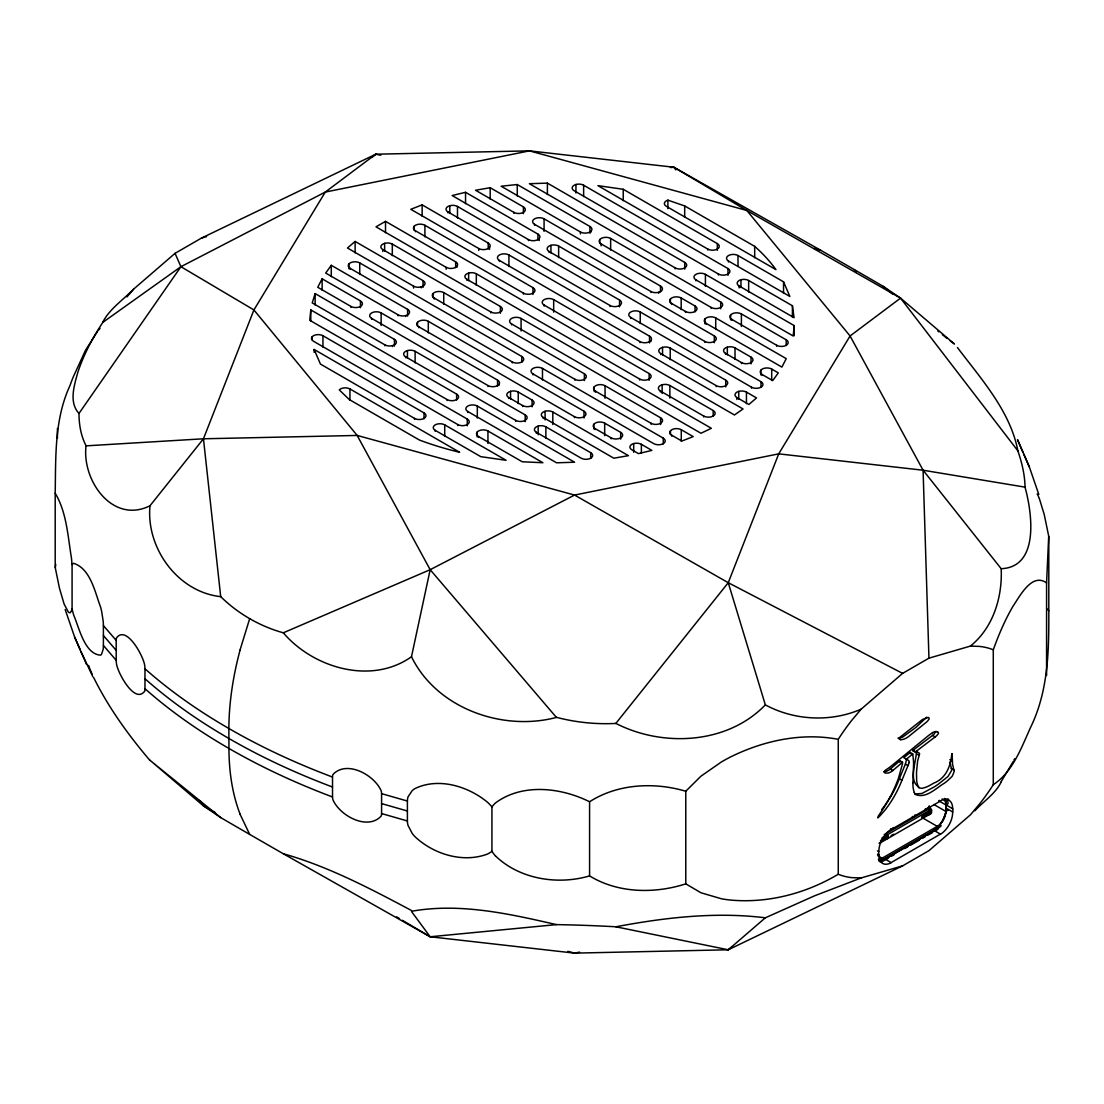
<?xml version="1.0" encoding="UTF-8"?>
<svg xmlns="http://www.w3.org/2000/svg" width="1104" height="1104" viewBox="0 0 1104 1104"><rect width="100%" height="100%" fill="white"/><g stroke="black" fill="none" stroke-linecap="round" stroke-linejoin="round"><path stroke-width="1.5" d="M1039.388 498.691L1044.218 514.45L1048.8 536.627L1048.8 610.76C1048.966 650.187 1048.441 690.386 1030.888 726.749C1021.476 747.339 1013.058 771.696 993.283 784.709A136.275 78.674 -60 0 1 979.427 804.126L970.402 814.862L928.947 850.66L902.603 865.867L861.148 877.942L852.109 877.652A136.261 78.674 -60 0 1 838.253 874.244C806.141 893.398 768.067 903.445 730.682 900.077A134.26 103.486 -31.2 0 1 721.464 898.78L700.943 892.763L685.777 883.849C654.686 893.895 618.019 893.371 589.577 875.9L589.577 801.752C560.984 787.511 522.44 782.943 495.53 802.912A37.564 30.222 16.7 0 0 491.942 806.914L491.929 851.253A37.564 30.208 16.7 0 0 495.489 855.986M993.283 784.709L993.283 649.814A136.275 78.674 -60 0 0 979.427 646.406L970.402 646.088L928.947 658.163L902.603 673.385L861.148 709.168L852.109 719.905A136.261 78.674 -60 0 0 838.253 739.321C801.794 732.366 763.582 740.632 730.682 756.889A134.26 103.486 -31.2 0 0 721.464 761.912L700.943 776.195L685.777 791.237L685.777 883.849M838.267 874.216L838.267 739.335M1048.69 536.447L1046.578 582.926L1046.578 675.538M71.456 611.133L70.049 612.858L68.379 612.182L64.129 604.054L59.478 588.294L55.2 567.373L55.2 493.24C55.862 456.918 54.275 419.63 69.897 385.724A134.26 36.17 -78.6 0 1 73.112 377.251L85.463 350.382L97.373 331.586M890.238 796.909A104.245 60.182 -60 0 0 898.408 778.444L902.423 764.106L902.52 762.257L899.939 760.766L899.87 762.271M102.741 322.216C109.572 308.899 123.248 299.819 133.612 289.124L175.053 253.34L201.411 238.119L375.746 154.215L529.451 150.862L673.826 167.228L746.828 210.478L850.08 335.975L923.082 470.221L1001.19 568.712C1040.009 567.097 1031.95 512.077 1025.009 487.14A192.165 74.078 46.7 0 0 1017.888 450.915C1010.367 411.226 981.152 378.976 957.43 347.525M912.925 782.736L913.463 767.556A111.794 64.543 -60 0 0 913.532 761.387L912.76 753.908L910.165 752.417L903.817 757.717L908.523 760.421A3.146 1.808 -60 0 1 909.02 762.547M794.204 325.611L793.196 336.002L695.906 279.836A6.721 3.878 0 0 1 695.906 274.358A6.721 3.878 0 0 1 705.415 274.358L794.204 325.611L794.204 335.754M55.752 564.323L55.352 567.525M380.783 155.236L375.746 154.215L325.28 192.068L253.92 309.948L203.453 438.785L149.992 505.756C145.88 547.901 177.675 592.006 220.703 596.643A213.817 174.57 -58.8 0 0 249.697 618.654A213.817 174.57 -58.8 0 0 283.314 632.813C313.384 668.099 371.51 685.184 411.488 656.728L430.174 569.692L357.172 435.445L253.92 309.948L180.918 266.699L175.053 253.34M893.729 834.196L891.163 835.549M310.79 309.907L309.769 320.298L447.12 399.593A6.721 3.878 0 0 0 456.628 399.593A6.721 3.878 0 0 0 456.628 394.1L310.79 309.907L310.79 321.305M239.996 650.146L249.683 618.682M926.711 717.172L915.823 727.508L902.672 737.044A16.243 9.37 -60 0 1 897.98 738.079M993.283 649.814C998.623 634.897 1004.875 620.255 1012.823 606.524C1019.696 596.464 1031.909 572.217 1046.578 582.926M315.137 293.595L312.239 302.91L384.923 344.876A6.721 3.878 0 0 0 394.432 344.876A6.721 3.878 0 0 0 394.432 339.383L315.137 293.595L315.137 304.994M556.444 717.324A192.165 187.363 -13.2 0 0 615.825 723.437L728.254 582.705L778.72 453.854L850.08 335.975L900.547 298.121L954.311 343.91M890.1 797.668A69.814 40.31 -60 0 0 899.36 778.789L904.604 765.983A85.353 49.28 -60 0 1 905.404 764.134L906.481 759.787A2.677 1.546 -60 0 0 906.232 759.193L905.929 758.931M890.155 796.881A87.644 50.591 -60 0 1 881.558 811.261L879.019 814.987A29.863 17.25 -60 0 0 878.177 816.339L877.873 817.898A9.343 5.396 -60 0 0 878.646 817.195A35.728 20.631 -60 0 0 880.054 815.746L885.16 809.922A68.269 39.413 -60 0 0 892.625 799.103A70.063 40.448 -60 0 0 901.94 780.28L907.985 765.624A10.24 5.906 -60 0 0 909.075 762.533M935.971 731.303L933.722 734.505L912.635 750.582L915.216 752.072A26.441 15.263 -60 0 1 917.507 752.1L919.425 753.273A2.18 1.256 -60 0 1 919.439 754.46L917.617 761.001L916.637 770.813A102.755 59.326 -60 0 0 916.499 773.849L916.706 781.439L918.045 786.697A8.073 4.664 -60 0 0 919.259 787.966L922.185 788.325L926.242 787.124A50.674 29.256 -60 0 0 930.396 785.068A139.642 80.62 -60 0 0 933.736 783.15C945.866 778.472 950.544 766.411 951.717 754.57A8.942 5.161 -60 0 1 951.91 753.853M918.859 786.904C908.026 780.818 916.541 761.153 916.43 751.189M1013.914 760.173L1014.659 758.738M1013.141 761.608L1001.19 781.632M322.12 278.815L317.745 287.275L350.948 306.443A6.721 3.878 0 0 0 360.456 306.443A6.721 3.878 0 0 0 360.456 300.95L322.12 278.815L322.12 290.214M86.112 445.781A192.165 90.004 -49.4 0 1 78.964 413.476L180.918 266.699L325.28 192.068L529.451 150.862L746.828 210.478L900.547 298.121L1017.957 450.943M331.283 265.291L325.694 273.047L398.102 314.847A6.721 3.878 0 0 0 407.611 314.847A6.721 3.878 0 0 0 407.611 309.368L331.283 265.291L331.283 276.69M98.256 330.469L100.022 328.343M126.932 296.921L133.612 289.124M149.992 505.756C112.58 524.497 81.737 480.35 86.043 445.85L203.453 438.785L357.172 435.445L574.549 495.061L728.254 582.705L765.348 704.876C727.426 744.234 662.842 747.518 615.825 723.382M974.818 810.805C983.498 801.338 995.739 793.541 1001.259 781.784M371.91 157.527L375.746 154.215M912.76 753.908L906.398 759.207M220.703 817.595L149.813 760.145L203.453 805.879L220.703 817.595A213.817 2.084 29.6 0 0 249.697 834.403A213.817 2.084 29.6 0 0 283.314 853.751L430.174 936.772L574.549 953.125L728.254 949.785L765.348 917.797L814.545 895.827L861.148 877.942M883.89 771.655L885.229 771.572A12.296 7.093 -60 0 0 890.238 769.019L899.939 760.766M932.507 732.725L929.706 734.643A76.079 43.925 -60 0 0 926.215 737.444L890.624 766.562A116.872 67.468 -60 0 1 887.147 769.046L886.374 769.557A13.841 7.99 -60 0 0 885.38 770.288L884.042 771.862L884.759 772.841A11.702 6.762 -60 0 0 885.518 773.035L887.726 773.09A12.254 7.066 -60 0 0 892.336 770.923L902.52 762.257M355.129 241.445L347.47 248L413.545 286.143A6.721 3.878 0 0 0 423.053 286.143A6.721 3.878 0 0 0 423.053 280.651L355.129 241.445L355.129 252.844M970.402 646.088C993.2 627.803 1002.501 597.14 1001.19 568.712M915.216 752.072L935.157 736.906A22.729 13.124 -60 0 0 936.592 735.775L938.469 733.622L938.234 732.352A5.824 3.353 -60 0 0 937.793 732.118M402.436 920.336L430.174 936.772L556.416 924.614A192.165 23.281 2.9 0 1 615.825 926.78L728.254 949.785L732.352 946.721M180.918 266.699L102.81 322.368C92.626 337.879 83.78 354.412 77.915 372.062C74.382 384.965 68.545 402.27 78.991 413.448M589.577 801.752C617.688 783.688 654.341 781.922 685.777 791.237M893.509 827.489L891.163 829.573L940.401 801.062L939.159 800.345M884.221 834.583L928.395 809.08A2.443 1.408 0 0 0 929.002 807.659L930.161 809.439A3.657 2.111 0 0 1 929.264 811.564L922.213 815.635C920.294 818.561 925.842 818.561 923.938 815.635L930.534 811.826A3.657 2.111 0 0 0 931.417 809.674L929.195 805.837M882.137 837.77L929.264 810.571A3.657 2.111 0 0 0 930.161 808.432M882.082 838.805L888.03 835.866L881.13 840.351A3.657 2.111 0 0 1 880.44 840.668M922.213 817.622L929.264 813.565A3.657 2.111 0 0 0 930.161 811.426L928.685 808.763M931.417 809.674L931.417 811.661A3.657 2.111 0 0 1 930.534 813.827L879.805 843.111A2.443 1.408 0 0 1 879.364 843.304M948.032 810.184L945.88 811.426A12.199 7.038 -60 0 1 937.255 826.372L937.255 828.856L882.151 860.665A15.249 8.804 -60 0 1 879.75 861.741M878.908 860.361A17.057 9.853 -60 0 0 884.497 858.733L933.763 830.291A17.057 9.853 -60 0 0 940.429 824.095L944.017 817.843A18.823 10.861 -60 0 0 946.169 808.597A20.852 12.047 -60 0 1 945.604 813.165L942.402 821.611L937.103 828.511A16.16 9.329 -60 0 1 933.763 831.022L884.497 859.464A16.16 9.329 -60 0 1 881.144 860.816L878.908 861.01M888.582 857.905L882.703 861.299A17.899 10.336 -60 0 1 881.516 861.92M891.508 856.221L894.447 854.524M904.728 848.59L907.667 846.892M910.593 845.195L919.411 840.116M922.337 838.419L925.276 836.722M928.216 835.024L932.618 832.485M385.517 221.352L376.009 226.844L446.14 267.334A6.721 3.878 0 0 0 455.648 267.334A6.721 3.878 0 0 0 455.648 261.841L385.517 221.352L385.517 232.751M923.938 815.635L922.213 815.635M283.328 632.799L430.174 569.692L574.549 495.061L778.72 453.854L923.082 470.221L1025.009 487.14M728.254 949.785L902.603 865.867M861.148 709.168C830.746 722.347 794.466 720.608 765.348 704.876M422.156 204.875L410.812 209.305L478.722 248.51A6.721 3.878 0 0 0 488.23 248.51A6.721 3.878 0 0 0 488.23 243.032L422.156 204.875L422.156 216.274M283.328 853.751C328.744 866.53 371.758 889.382 412.592 911.09C460.506 902.796 509.634 913.864 556.416 924.614M589.577 875.9C557.948 885.284 519.722 879.308 495.53 855.973M201.411 238.119L206.586 236.615M465.543 192.303L452.129 195.532L528.443 239.596A6.721 3.878 0 0 0 537.952 239.596A6.721 3.878 0 0 0 537.952 234.117L465.543 192.303L465.543 203.702M615.825 926.794C664.884 917.534 715.53 911.628 765.348 917.797M579.614 952.103L574.549 953.125L567.911 951.317M490.19 187.721L475.548 190.247L513.884 212.368A6.721 3.878 0 0 0 523.393 212.368A6.721 3.878 0 0 0 523.393 206.89L490.19 187.721L490.19 199.12M670.418 167.56L673.826 167.228L820.672 250.249A213.79 2.084 29.6 0 1 854.303 269.597A213.79 2.084 29.6 0 1 883.31 286.405L900.547 298.121M517.265 184.547L501.147 186.217L580.442 231.992A6.721 3.878 0 0 0 589.95 231.992A6.721 3.878 0 0 0 589.95 226.499L517.265 184.547L517.265 195.946M912.635 750.582L914.498 750.568M547.391 183.126L529.396 183.706L675.22 267.899A6.721 3.878 0 0 0 684.728 267.899A6.721 3.878 0 0 0 684.728 262.407L547.391 183.126L547.391 194.525M900.588 739.556L900.505 739.542A11.592 6.693 -60 0 1 899.608 739.376L898.946 738.659L899.898 737.293A9.37 5.41 -60 0 1 900.685 736.658L922.558 719.449L928.271 717.448A6.403 3.698 -60 0 1 928.878 717.655L929.195 718.952L927.664 720.995A19.32 11.15 -60 0 1 926.339 722.237L908.523 736.603A18.52 10.695 -60 0 1 900.519 739.735M623.236 189.281L597.913 185.638L707.802 249.09A6.721 3.878 0 0 0 717.31 249.09A6.721 3.878 0 0 0 717.31 243.598L623.236 189.281L623.236 200.68M491.942 851.253A35.024 26.827 32.8 0 1 487.54 854.027C462.935 863.356 433.417 854.192 414.828 836.542A32.071 24.564 32.7 0 1 412.192 833.41L408.066 825.488A20.603 15.773 32.7 0 1 407.404 820.962L407.404 801.049L381.584 793.652A11.716 8.252 45.4 0 0 381.184 790.864C374.38 774.898 346.628 759.731 332.925 774.525A11.716 8.252 45.4 0 0 332.525 777.037L332.525 796.95A11.716 8.252 45.4 0 0 332.925 799.738C339.728 815.718 367.48 830.87 381.184 816.077A11.716 8.252 45.4 0 0 381.584 813.565L381.584 793.652M407.404 810.998L381.584 803.602M407.404 820.962L381.584 813.565M820.672 250.249L814.241 248.4M914.761 793.997L921.923 793.486L934.329 786.848A165.683 95.662 -60 0 0 938.469 784.075L947.977 776.526L951.607 770.482A3.657 2.111 -60 0 0 951.634 769.502L949.951 762.036M667.879 200.141L684.687 205.951L754.681 246.358A242.259 139.863 0 0 1 775.919 269.597L666.305 206.31A6.721 3.878 0 0 1 667.879 200.141L667.879 208.684M728.254 582.705L902.603 673.385M215.39 812.682L203.453 805.879L199.258 800.414M737.996 255.535L783.536 281.824L789.857 296.452L728.488 261.027A6.721 3.878 0 0 1 728.488 255.535A6.721 3.878 0 0 1 737.996 255.535L737.996 266.147M727.964 268.562A6.721 3.878 0 0 1 727.964 274.04A6.721 3.878 0 0 1 718.456 274.04L574.121 190.716A6.721 3.878 0 0 1 574.121 185.224A6.721 3.878 0 0 1 583.63 185.224L727.964 268.562L727.964 275.31M748.65 280.499L792.41 305.767L794.08 317.704L739.142 285.991A6.721 3.878 0 0 1 739.142 280.499A6.721 3.878 0 0 1 748.65 280.499L748.65 292.063M610.636 238.45L720.705 301.999A6.721 3.878 0 0 1 720.705 307.478A6.721 3.878 0 0 1 711.211 307.478L601.128 243.929A6.721 3.878 0 0 1 601.128 238.45A6.721 3.878 0 0 1 610.636 238.45L610.636 250.015M731.897 320.395L731.897 319.429A6.721 3.878 0 0 1 731.897 313.936A6.721 3.878 0 0 1 741.391 313.936L786.214 339.811L786.214 345.511M731.897 319.429L776.705 345.304A6.721 3.878 0 0 0 786.214 345.304A6.721 3.878 0 0 0 786.214 339.811M544.079 218.827L660.496 286.046A6.721 3.878 0 0 1 660.496 291.539A6.721 3.878 0 0 1 650.987 291.539L534.571 224.319A6.721 3.878 0 0 1 534.571 218.827A6.721 3.878 0 0 1 544.079 218.827L544.079 231.357M681.182 297.983L695.037 305.987A6.721 3.878 0 0 1 695.037 311.48A6.721 3.878 0 0 1 685.529 311.48L671.674 303.476A6.721 3.878 0 0 1 671.674 297.983A6.721 3.878 0 0 1 681.182 297.983L681.182 309.562M715.723 317.938L786.241 358.648L781.867 367.094L706.215 323.417A6.721 3.878 0 0 1 706.215 317.938A6.721 3.878 0 0 1 715.723 317.938L715.723 329.503M549.13 252.499L549.13 251.546A6.721 3.878 0 0 1 549.13 246.054A6.721 3.878 0 0 1 558.638 246.054L714.329 335.947L714.329 342.695M725.521 354.343L725.521 353.377A6.721 3.878 0 0 1 725.521 347.884A6.721 3.878 0 0 1 735.016 347.884L751.024 357.13L751.024 363.878M771.71 369.067L778.306 372.876L772.703 380.618L762.215 374.56A6.721 3.878 0 0 1 762.215 369.067A6.721 3.878 0 0 1 771.71 369.067L771.71 380.466M549.13 251.546L704.835 341.426A6.721 3.878 0 0 0 714.329 341.426A6.721 3.878 0 0 0 714.329 335.947M725.521 353.377L741.529 362.609A6.721 3.878 0 0 0 751.024 362.609A6.721 3.878 0 0 0 751.024 357.13M447.976 212.92L447.976 211.954A6.721 3.878 0 0 1 447.976 206.462A6.721 3.878 0 0 1 457.484 206.462L619.551 300.04L619.551 306.788M640.237 311.977L761.015 381.708A6.721 3.878 0 0 1 761.015 387.2A6.721 3.878 0 0 1 751.52 387.2L630.743 317.469A6.721 3.878 0 0 1 630.743 311.977A6.721 3.878 0 0 1 640.237 311.977L640.237 323.541M447.976 211.954L610.057 305.518A6.721 3.878 0 0 0 619.551 305.518A6.721 3.878 0 0 0 619.551 300.04M508.916 254.969L649.538 336.168A6.721 3.878 0 0 1 649.538 341.647A6.721 3.878 0 0 1 640.044 341.647L499.408 260.461A6.721 3.878 0 0 1 499.408 254.969A6.721 3.878 0 0 1 508.916 254.969L508.916 266.533M670.225 348.105L725.756 380.162A6.721 3.878 0 0 1 725.756 385.655A6.721 3.878 0 0 1 716.261 385.655L660.73 353.597A6.721 3.878 0 0 1 660.73 348.105A6.721 3.878 0 0 1 670.225 348.105L670.225 359.669M746.442 392.113L756.516 397.923L748.857 404.478L736.948 397.592A6.721 3.878 0 0 1 736.948 392.113A6.721 3.878 0 0 1 746.442 392.113L746.442 403.678M415.394 231.73L415.394 230.764A6.721 3.878 0 0 1 415.394 225.285A6.721 3.878 0 0 1 424.902 225.285L532.984 287.675L532.984 294.423M553.67 299.626L743.047 408.963L734.45 414.98L544.162 305.104A6.721 3.878 0 0 1 544.162 299.626A6.721 3.878 0 0 1 553.67 299.626L553.67 312.156M415.394 230.764L523.475 293.167A6.721 3.878 0 0 0 532.984 293.167A6.721 3.878 0 0 0 532.984 287.675M476.321 273.792L649.166 373.566A6.721 3.878 0 0 1 649.166 379.058A6.721 3.878 0 0 1 639.658 379.058L466.826 279.271A6.721 3.878 0 0 1 466.826 273.792A6.721 3.878 0 0 1 476.321 273.792L476.321 285.356M660.344 391.961L660.344 390.995A6.721 3.878 0 0 1 660.344 385.517A6.721 3.878 0 0 1 669.852 385.517L713.198 410.536L713.198 416.318M660.344 390.995L703.69 416.029A6.721 3.878 0 0 0 713.198 416.029A6.721 3.878 0 0 0 713.198 410.536M382.812 251.505L382.812 249.587A6.721 3.878 0 0 1 382.812 244.094A6.721 3.878 0 0 1 392.306 244.094L500.388 306.498L500.388 313.232M521.074 318.435L711.349 428.297L700.957 433.265L511.58 323.927A6.721 3.878 0 0 1 511.58 318.435A6.721 3.878 0 0 1 521.074 318.435L521.074 330.965M382.812 249.587L490.894 311.977A6.721 3.878 0 0 0 500.388 311.977A6.721 3.878 0 0 0 500.388 306.498M434.231 299.046L434.231 298.08A6.721 3.878 0 0 1 434.231 292.601A6.721 3.878 0 0 1 443.739 292.601L584.375 373.787L584.375 380.535M595.553 392.182L595.553 391.216A6.721 3.878 0 0 1 595.553 385.738A6.721 3.878 0 0 1 605.061 385.738L660.592 417.795L660.592 424.543M681.278 429.732L693.188 436.618L681.844 441.048L671.77 435.224A6.721 3.878 0 0 1 671.77 429.732A6.721 3.878 0 0 1 681.278 429.732L681.278 441.296M434.231 298.08L574.867 379.279A6.721 3.878 0 0 0 584.375 379.279A6.721 3.878 0 0 0 584.375 373.787M595.553 391.216L651.084 423.287A6.721 3.878 0 0 0 660.592 423.287A6.721 3.878 0 0 0 660.592 417.795M350.216 269.362L350.216 268.396A6.721 3.878 0 0 1 350.216 262.904A6.721 3.878 0 0 1 359.725 262.904L521.792 356.482L521.792 362.264M532.984 374.877L532.984 373.911A6.721 3.878 0 0 1 532.984 368.419A6.721 3.878 0 0 1 542.478 368.419L663.269 438.15L663.269 443.932M350.216 268.396L512.297 361.96A6.721 3.878 0 0 0 521.792 361.96A6.721 3.878 0 0 0 521.792 356.482M532.984 373.911L653.761 443.642A6.721 3.878 0 0 0 663.269 443.642A6.721 3.878 0 0 0 663.269 438.15M418.789 327.764L418.789 326.798A6.721 3.878 0 0 1 418.789 321.305A6.721 3.878 0 0 1 428.297 321.305L583.988 411.199L583.988 417.947M595.166 429.594L595.166 428.628A6.721 3.878 0 0 1 595.166 423.136A6.721 3.878 0 0 1 604.675 423.136L620.683 432.382L620.683 439.13M641.369 444.319L651.871 450.391L638.457 453.62L631.861 449.811A6.721 3.878 0 0 1 631.861 444.319A6.721 3.878 0 0 1 641.369 444.319L641.369 452.999M418.789 326.798L574.48 416.691A6.721 3.878 0 0 0 583.988 416.691A6.721 3.878 0 0 0 583.988 411.199M595.166 428.628L611.174 437.874A6.721 3.878 0 0 0 620.683 437.874A6.721 3.878 0 0 0 620.683 432.382M371.634 319.346L371.634 318.38A6.721 3.878 0 0 1 371.634 312.901A6.721 3.878 0 0 1 381.142 312.901L497.559 380.121L497.559 385.903M508.751 398.503L508.751 397.55A6.721 3.878 0 0 1 508.751 392.058A6.721 3.878 0 0 1 518.245 392.058L532.114 400.062L532.114 406.81M552.8 411.999L628.452 455.676L613.81 458.201L543.292 417.491A6.721 3.878 0 0 1 543.292 411.999A6.721 3.878 0 0 1 552.8 411.999L552.8 424.529M371.634 318.38L488.065 385.6A6.721 3.878 0 0 0 497.559 385.6A6.721 3.878 0 0 0 497.559 380.121M508.751 397.55L522.606 405.541A6.721 3.878 0 0 0 532.114 405.541A6.721 3.878 0 0 0 532.114 400.062M405.61 357.779L405.61 356.813A6.721 3.878 0 0 1 405.61 351.32A6.721 3.878 0 0 1 415.118 351.32L525.187 414.883L525.187 421.631M536.378 433.279L536.378 432.313A6.721 3.878 0 0 1 536.378 426.82A6.721 3.878 0 0 1 545.873 426.82L590.695 452.695L590.695 458.477M405.61 356.813L515.692 420.362A6.721 3.878 0 0 0 525.187 420.362A6.721 3.878 0 0 0 525.187 414.883M536.378 432.313L581.187 458.188A6.721 3.878 0 0 0 590.695 458.188A6.721 3.878 0 0 0 590.695 452.695M477.314 406.051L574.604 462.217L556.609 462.811L467.806 411.53A6.721 3.878 0 0 1 467.806 406.051A6.721 3.878 0 0 1 477.314 406.051L477.314 418.043M322.948 335.74L467.268 419.065A6.721 3.878 0 0 1 467.268 424.557A6.721 3.878 0 0 1 457.774 424.557L313.439 341.219A6.721 3.878 0 0 1 313.439 335.74A6.721 3.878 0 0 1 322.948 335.74L322.948 347.139M487.954 431.002L542.906 462.728L522.233 461.776L478.46 436.494A6.721 3.878 0 0 1 478.46 431.002A6.721 3.878 0 0 1 487.954 431.002L487.954 443.532M314.116 352.3L314.116 349.457L424.033 412.924L424.033 418.706M444.719 424.861L506.101 460.299L480.778 456.656L435.224 430.353A6.721 3.878 0 0 1 435.224 424.861A6.721 3.878 0 0 1 444.719 424.861L444.719 436.425M424.033 412.924A6.721 3.878 0 0 1 424.033 418.402A6.721 3.878 0 0 1 414.538 418.402L320.436 364.072L314.116 349.457M349.94 388.953L459.595 452.254A242.259 139.863 0 0 1 419.382 440.013L349.25 399.524L339.259 389.878A6.721 3.878 0 0 1 349.94 388.953L349.94 400.352M932.563 735.416L935.157 736.906M949.854 759.649L952.435 761.139A68.489 39.537 -60 0 0 952.614 764.575L954.242 771.434L952.435 775.808A6.624 3.823 -60 0 1 951.772 776.692L947.632 780.652A70.573 40.751 -60 0 1 944.21 783.302C935.778 788.339 926.27 798.578 915.892 794.687A12.972 7.493 -60 0 1 914.333 792.506M951.262 768.412L953.856 769.902M916.513 753.839L919.108 755.329M905.404 764.134L907.985 765.624M890.238 769.019L892.819 770.509M938.98 800.952L945.88 804.94L948.032 803.698A15.249 8.804 -60 0 0 946.97 798.91M946.169 804.995L952.821 808.832L952.821 812.02L946.169 808.183L946.169 804.995A18.851 10.874 -60 0 0 944.789 798.937M899.401 778.789L901.996 780.28M933.929 804.526L945.88 811.426L945.88 804.94A12.199 7.038 -60 0 0 942.112 798.882M922.502 817.843L937.255 826.372L882.151 858.181A12.199 7.038 -60 0 1 878.411 859.354M933.763 830.291L940.401 834.127L891.149 862.569L884.497 858.733M877.473 850.894L878.729 851.612L878.729 854.8L877.473 854.082M877.721 855.628L882.151 858.181L882.151 860.665M954.229 343.772L950.282 340.957M396.598 916.872L399.51 918.611M925.235 808.915L925.663 809.66L928.064 807.645M914.885 814.89C916.527 816.16 912.318 817.885 912.359 816.422M890.735 828.828L891.163 829.546M947.08 338.445L944.831 336.665M1048.8 610.76L1047.379 609.104M55.2 493.24C66.723 512.435 67.841 536.365 71.456 558.072A37.564 5.244 84.3 0 1 71.995 564.461M942.374 334.691L944.03 336.016M937.889 331.09L938.814 331.835M892.667 294.133L883.297 286.405M116.196 640.43A11.716 4.844 71.3 0 1 116.431 638.015C126.422 624.133 144.224 657.556 144.734 665.878A11.716 4.844 71.3 0 1 144.969 668.748L144.969 688.661A11.716 4.844 71.3 0 1 144.734 691.09C134.757 704.959 116.955 671.549 116.431 663.228A11.716 4.844 71.3 0 1 116.196 660.344L116.196 640.43L103.39 625.526A20.603 5.837 77.9 0 0 103.141 620.752L101.623 611.34A32.071 9.094 77.9 0 0 100.643 607.241C94.93 592.199 90.666 568.877 73.706 563.33A35.024 9.936 77.8 0 0 72.064 564.489M116.196 650.394L103.39 635.476M116.196 660.344L103.39 645.44L103.39 625.526M149.992 760.49C128.34 735.057 108.606 707.692 93.743 677.718M430.174 569.692L556.416 717.421C502.403 731.731 436.604 708.326 411.488 656.728M673.826 167.228L675.786 169.892M411.488 911.462L430.174 936.772M854.317 269.597L855.959 272.495M249.683 834.403L239.996 814.117M929.941 809.108L931.417 811.661M928.395 809.08L929.264 811.564M1037.167 493.943L1037.801 495.103M928.685 806.762L930.161 809.439M81.034 651.774L92.915 676.821M1038.271 496.082L1039.237 498.29M944.789 798.427L945.3 799.558A20.797 12.006 -60 0 1 946.169 804.816M92.018 673.978L90.142 669.562M1022.966 452.226L1017.488 439.64L1029.328 466.882L1038.823 494.482M1023.781 454.117L1029.328 466.882M65.177 609.518L74.658 637.118L80.219 649.87M74.658 637.118L86.512 664.36M89.81 668.72L89.176 667.051M88.596 665.436L88.872 666.236M910.165 752.417L910.414 753.563M952.09 753.604L952.435 760.918M203.453 438.785L220.703 596.643M923.082 470.221L928.947 658.163M930.534 811.826L930.534 813.827M930.161 811.426L930.161 812.42A3.657 2.111 0 0 1 929.264 814.559L929.264 813.565M887.713 835.549C889.3 840.158 886.333 837.577 880.675 841.607L880.675 842.614A3.657 2.111 0 0 1 879.226 843.125M881.13 840.351L881.13 842.352A3.657 2.111 0 0 1 880.44 842.656M792.41 305.767L792.41 317.165M783.536 281.824L783.536 293.222M776.705 345.304L776.705 346.27M762.215 374.56L762.215 375.526M761.015 381.708L761.015 387.407M760.918 370.116L760.918 374.932M754.681 246.358L754.681 257.756M751.52 387.2L751.52 388.166M741.529 362.609L741.529 363.575M741.391 313.936L741.391 326.467M740.963 279.754L740.963 287.468M739.142 285.991L739.142 287.909M738.755 391.368L738.755 399.068M736.948 397.592L736.948 399.524M735.016 347.884L735.016 359.449M730.6 314.985L730.6 319.801M728.488 261.027L728.488 261.993M727.329 347.139L727.329 354.853M725.756 380.162L725.756 386.911M720.705 301.999L720.705 308.747M718.456 274.04L718.456 275.006M717.31 243.598L717.31 250.346M716.261 385.655L716.261 386.621M711.211 307.478L711.211 308.444M707.802 249.09L707.802 250.042M706.215 323.417L706.215 324.383M705.415 274.358L705.415 286.35M704.932 318.987L704.932 323.803M704.835 341.426L704.835 342.392M703.69 416.029L703.69 416.995M695.906 279.836L695.906 280.802M695.037 305.987L695.037 311.77M685.529 311.48L685.529 312.446M684.687 205.951L684.687 217.336M684.728 262.407L684.728 269.155M675.22 267.899L675.22 268.865M671.77 435.224L671.77 436.19M671.674 303.476L671.674 304.442M670.39 299.032L670.39 302.896M670.473 430.781L670.473 434.645M669.852 385.517L669.852 398.047M662.538 347.36L662.538 355.074M662.152 384.772L662.152 393.438M660.73 353.597L660.73 354.563M660.496 286.046L660.496 291.829M658.688 292.284L658.688 293.25M651.084 423.287L651.084 424.24M650.987 291.539L650.987 292.505M650.836 340.598L650.836 341.564M649.538 336.168L649.538 342.916M649.166 373.566L649.166 380.314M640.044 341.647L640.044 342.613M639.658 379.058L639.658 380.024M633.682 443.573L633.682 452.254M630.743 317.469L630.743 318.435M611.174 437.874L611.174 438.84M610.057 305.518L610.057 306.484M605.061 385.738L605.061 398.268M604.675 423.136L604.675 435.666M601.128 243.929L601.128 245.861M599.831 239.499L599.831 243.349M594.256 386.786L594.256 391.603M593.883 424.184L593.883 429.001M591.233 230.943L591.233 231.909M589.95 226.499L589.95 233.248M583.63 185.224L583.63 196.622M580.442 231.992L580.442 233.924M575.943 184.478L575.943 193.034M574.867 379.279L574.867 380.245M574.48 416.691L574.48 417.643M558.638 246.054L558.638 257.618M550.951 245.309L550.951 253.023M545.873 426.82L545.873 438.385M545.1 411.254L545.1 419.934M544.162 305.104L544.162 306.07M543.292 417.491L543.292 418.457M542.478 368.419L542.478 379.983M539.249 238.547L539.249 240.479M538.186 426.075L538.186 434.755M537.952 234.117L537.952 239.899M534.571 224.319L534.571 225.285M528.443 239.596L528.443 240.562M523.475 293.167L523.475 294.133M523.393 206.89L523.393 213.638M522.606 405.541L522.606 406.507M518.245 392.058L518.245 403.622M515.692 420.362L515.692 421.328M513.884 212.368L513.884 213.334M512.297 361.96L512.297 362.926M511.58 323.927L511.58 324.88M510.559 391.313L510.559 399.027M499.408 260.461L499.408 261.427M498.856 384.551L498.856 385.517M490.894 311.977L490.894 312.943M489.514 247.475L489.514 249.394M488.23 243.032L488.23 248.814M488.065 385.6L488.065 386.566M478.722 248.51L478.722 250.442M478.46 436.494L478.46 437.46M477.163 432.05L477.163 436.88M468.634 273.047L468.634 280.747M467.806 411.53L467.806 412.496M467.268 419.065L467.268 425.813M466.826 279.271L466.826 280.237M457.774 424.557L457.774 425.523M457.484 206.462L457.484 218.026M456.932 266.285L456.932 267.251M456.628 394.1L456.628 399.883M455.648 261.841L455.648 267.623M449.797 205.717L449.797 213.431M447.12 399.593L447.12 400.559M446.14 267.334L446.14 269.252M443.739 292.601L443.739 304.166M435.224 430.353L435.224 431.305M432.947 293.65L432.947 297.5M428.297 321.305L428.297 332.87M424.902 225.285L424.902 236.849M423.053 280.651L423.053 287.399M421.245 286.888L421.245 287.854M417.491 322.354L417.491 326.204M415.118 351.32L415.118 362.899M414.538 418.402L414.538 419.368M414.097 226.32L414.097 230.184M413.545 286.143L413.545 288.075M407.611 309.368L407.611 316.117M407.431 350.575L407.431 358.289M405.789 315.592L405.789 316.558M398.102 314.847L398.102 315.813M394.432 339.383L394.432 346.132M392.61 345.621L392.61 346.587M392.306 244.094L392.306 255.659M384.923 344.876L384.923 345.828M384.62 243.349L384.62 251.063M381.142 312.901L381.142 325.432M360.456 300.95L360.456 307.699M359.725 262.904L359.725 274.468M350.948 306.443L350.948 307.409M348.933 263.953L348.933 268.769M312.142 336.789L312.142 339.632M72.077 564.517L72.077 608.842A35.024 9.991 77.9 0 0 73.692 615.121C79.102 627.403 84.58 654.313 100.643 655.155A32.071 9.094 77.9 0 0 101.623 654.092L103.141 649.442A20.603 5.837 77.9 0 0 103.39 645.44M57.422 428.462L57.422 438.371M491.929 806.914A35.024 26.786 32.7 0 0 487.526 802.277C468.165 786.214 438.467 777.092 414.828 788.642A32.071 24.564 32.7 0 0 412.192 790.643L408.066 796.798A20.603 15.773 32.7 0 0 407.404 801.049M332.511 777.05A638.609 368.708 0 0 1 228.97 728.543A638.609 368.708 0 0 1 144.941 668.762M240.051 650.146A259.744 149.965 -60 0 0 228.873 728.599L228.942 748.471A259.744 149.965 -60 0 0 240.051 814.062M144.941 678.712A638.609 368.708 0 0 0 228.97 738.507A638.609 368.708 0 0 0 332.511 787.014M332.511 796.964A638.609 368.695 0 0 1 228.97 748.457A638.609 368.695 0 0 1 144.941 688.675M72.036 608.635A37.564 5.23 84.3 0 1 71.429 610.981M891.135 862.776A17.968 10.378 -60 0 1 878.894 854.703M952.642 812.13A17.968 10.378 -60 0 1 940.401 834.334M940.401 800.855A17.968 10.378 -60 0 1 952.642 808.928M878.894 851.501A17.968 10.378 -60 0 1 891.135 829.297M948.322 798.965A21.045 12.158 -60 0 1 948.626 800.303M937.945 829.145A17.899 10.336 -60 0 1 935.557 830.788M889.976 797.585A61.134 35.287 -60 0 1 881.723 809.549M914.291 792.548A33.617 19.417 -60 0 1 912.967 782.708M932.507 732.614A11.758 6.79 -60 0 1 937.765 732.173M929.002 813.634A2.443 1.408 0 0 1 928.395 815.056M941.201 825.723A15.249 8.804 -60 0 1 937.255 828.856"/></g></svg>
